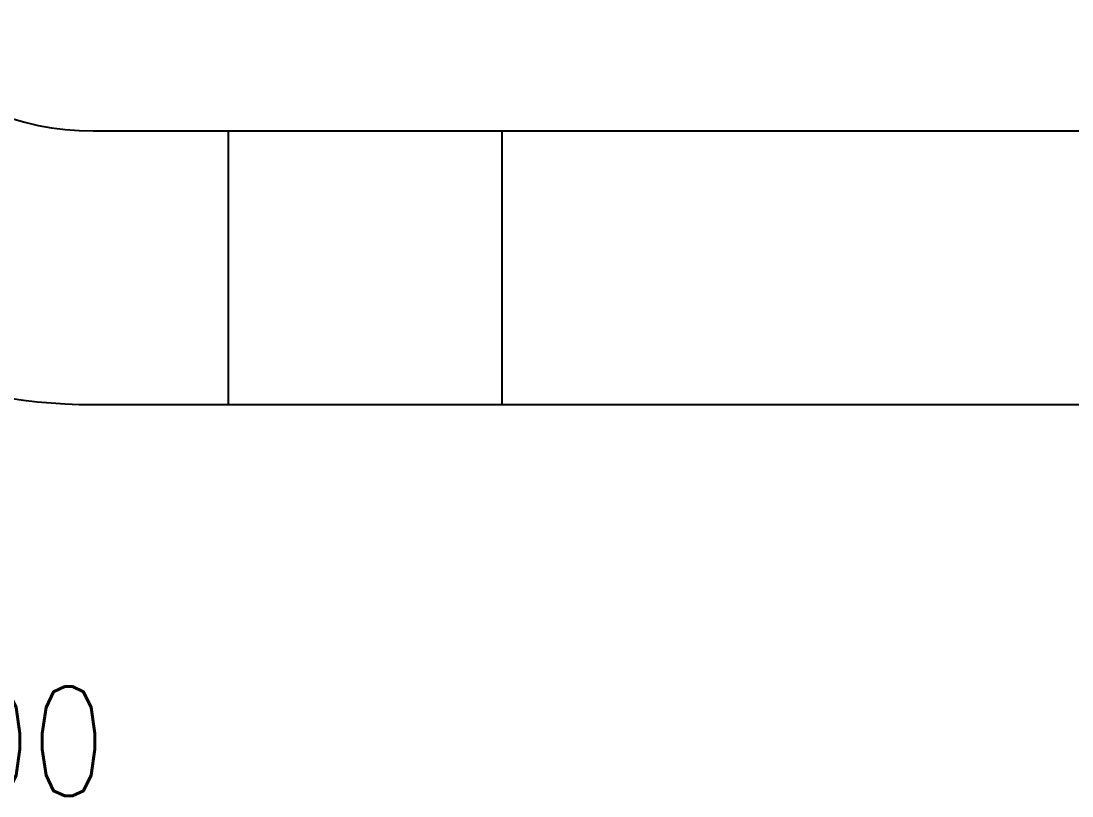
# Model space of a CAD drawing. Header units: millimetres. Extents: x 1145859089 to 1147511753, y -1047484727 to -1047247487.
# Drawn here: x 1146985988 to 1146997512, y -1047320691 to -1047312194 of the extents above; entities that cross this region are included whole.
import ezdxf
from ezdxf.xclip import XClip

# ---------------------------------------------------------------- set-up
doc = ezdxf.new("R2010")
doc.units = ezdxf.units.MM
doc.header["$LTSCALE"] = 100
doc.header["$MEASUREMENT"] = 0
doc.header["$XCLIPFRAME"] = 2
doc.layers.get('0').update_dxf_attribs({"linetype": 'CONTINUOUS'})
for name, color, linetype in [('XREF', 135, 'CONTINUOUS'), ('단지배치도$0$S240910', 33, 'CONTINUOUS'), ('단지배치도$0$W240910', 135, 'CONTINUOUS')]:
    doc.layers.add(name, color=color, linetype=linetype)
doc.styles.add('단지배치도$0$WS1', font='romans.shx', dxfattribs={"width": 0.8, "bigfont": 'whgtxt.shx'})

# ---------------------------------------------------------------- blocks, each defined once
blk = doc.blocks.new('단지배치도$0$zw$9902')
at = {"layer": '단지배치도$0$W240910'}
for p, q in [((57040, 57970, 0), (71750, 57970, 0)), ((58520, 57970, 0), (58520, 54970, 0)), ((61520, 57970, 0), (61520, 54970, 0)), ((57040, 54970, 0), (97826, 54970, 0)), ((58520, 54970), (97826, 54970))]:
    blk.add_line(p, q, dxfattribs=at)
for radius in [6000, 3000]:
    blk.add_arc((57040, 60970, 0), radius, 180, 270, dxfattribs=at)
at = {"layer": '단지배치도$0$S240910', "style": '단지배치도$0$WS1', "width": 0.8}
blk.add_text('FH:32.00', height=1200, dxfattribs=at).set_placement((51422, 50679))
blk = doc.blocks.new('단지배치도')
blk.add_blockref('단지배치도$0$zw$9902', (141034, 142437))

msp = doc.modelspace()

# ---------------------------------------------------------------- block references
at = {"layer": 'XREF'}
ref = msp.add_blockref('단지배치도', (1146788705.034274, -1047513806.462535), dxfattribs=at)
XClip(ref).set_block_clipping_path([(72982.4064819524, 34919.7593965302), (360382.4067475507, 255319.7593436702)])

doc.saveas('drawing.dxf')
